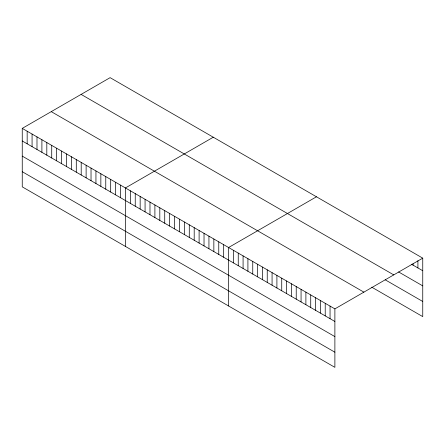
<?xml version="1.0" encoding="UTF-8"?>
<svg xmlns="http://www.w3.org/2000/svg" width="445" height="445" viewBox="0 0 445 445"><rect width="100%" height="100%" fill="white"/><g stroke="black" fill="none" stroke-linecap="round" stroke-linejoin="round"><path stroke-width="0.67" d="M22.25 128.383L334.885 308.88L334.885 367.348L22.25 186.85L22.25 128.383L110.115 77.653L422.75 258.15L422.75 316.618L371.747 287.175M213.283 137.216L125.418 187.946L125.418 246.413M316.456 196.785L228.591 247.509L228.591 305.976M334.885 308.88L422.75 258.15M411.475 264.23L422.75 270.738M398.592 271.934L422.75 285.879M81.118 94.396L393.753 274.893M385.17 279.783L422.75 301.476M51.247 111.639L363.882 292.137M22.25 140.97L334.885 321.468M22.25 156.112L334.885 336.609M22.25 171.709L334.885 352.206M417.916 260.664L417.916 267.951M413.088 263.835L413.088 265.159M330.051 306.088L330.051 318.681M325.223 303.301L325.223 315.889M320.389 300.509L320.389 313.102M315.561 297.722L315.561 310.31M310.727 294.935L310.727 307.523M305.893 292.143L305.893 304.73M301.065 289.356L301.065 301.944M296.231 286.563L296.231 299.151M291.397 283.776L291.397 296.364M286.569 280.984L286.569 293.572M281.735 278.197L281.735 290.785M276.907 275.405L276.907 287.993M272.073 272.618L272.073 285.206M267.239 269.826L267.239 282.414M262.411 267.039L262.411 279.627M257.577 264.247L257.577 276.834M252.749 261.46L252.749 274.048M247.915 258.667L247.915 271.261M243.081 255.881L243.081 268.469M238.253 253.088L238.253 265.682M233.419 250.301L233.419 262.889M223.674 244.672L223.674 257.266M218.762 241.835L218.762 254.429M213.85 239.004L213.85 251.592M208.939 236.167L208.939 248.755M204.027 233.33L204.027 245.918M199.11 230.493L199.11 243.081M194.198 227.656L194.198 240.244M189.286 224.82L189.286 237.408M184.375 221.983L184.375 234.571M179.463 219.146L179.463 231.734M174.546 216.309L174.546 228.902M169.634 213.472L169.634 226.066M164.722 210.635L164.722 223.229M159.811 207.798L159.811 220.392M154.899 204.967L154.899 217.555M149.982 202.13L149.982 214.718M145.07 199.293L145.07 211.881M140.158 196.456L140.158 209.044M135.247 193.619L135.247 206.207M130.335 190.783L130.335 203.371M120.506 185.109L120.506 197.697M115.594 182.272L115.594 194.865M110.683 179.435L110.683 192.029M105.765 176.598L105.765 189.192M100.854 173.767L100.854 186.355M95.942 170.93L95.942 183.518M91.03 168.093L91.03 180.681M86.119 165.256L86.119 177.844M81.201 162.419L81.201 175.007M76.29 159.583L76.29 172.171M71.378 156.746L71.378 169.334M66.466 153.909L66.466 166.497M61.555 151.072L61.555 163.665M56.637 148.235L56.637 160.829M51.726 145.398L51.726 157.992M46.814 142.561L46.814 155.155M41.902 139.73L41.902 152.318M36.991 136.893L36.991 149.481M32.073 134.056L32.073 146.644M27.162 131.219L27.162 143.807"/></g></svg>
